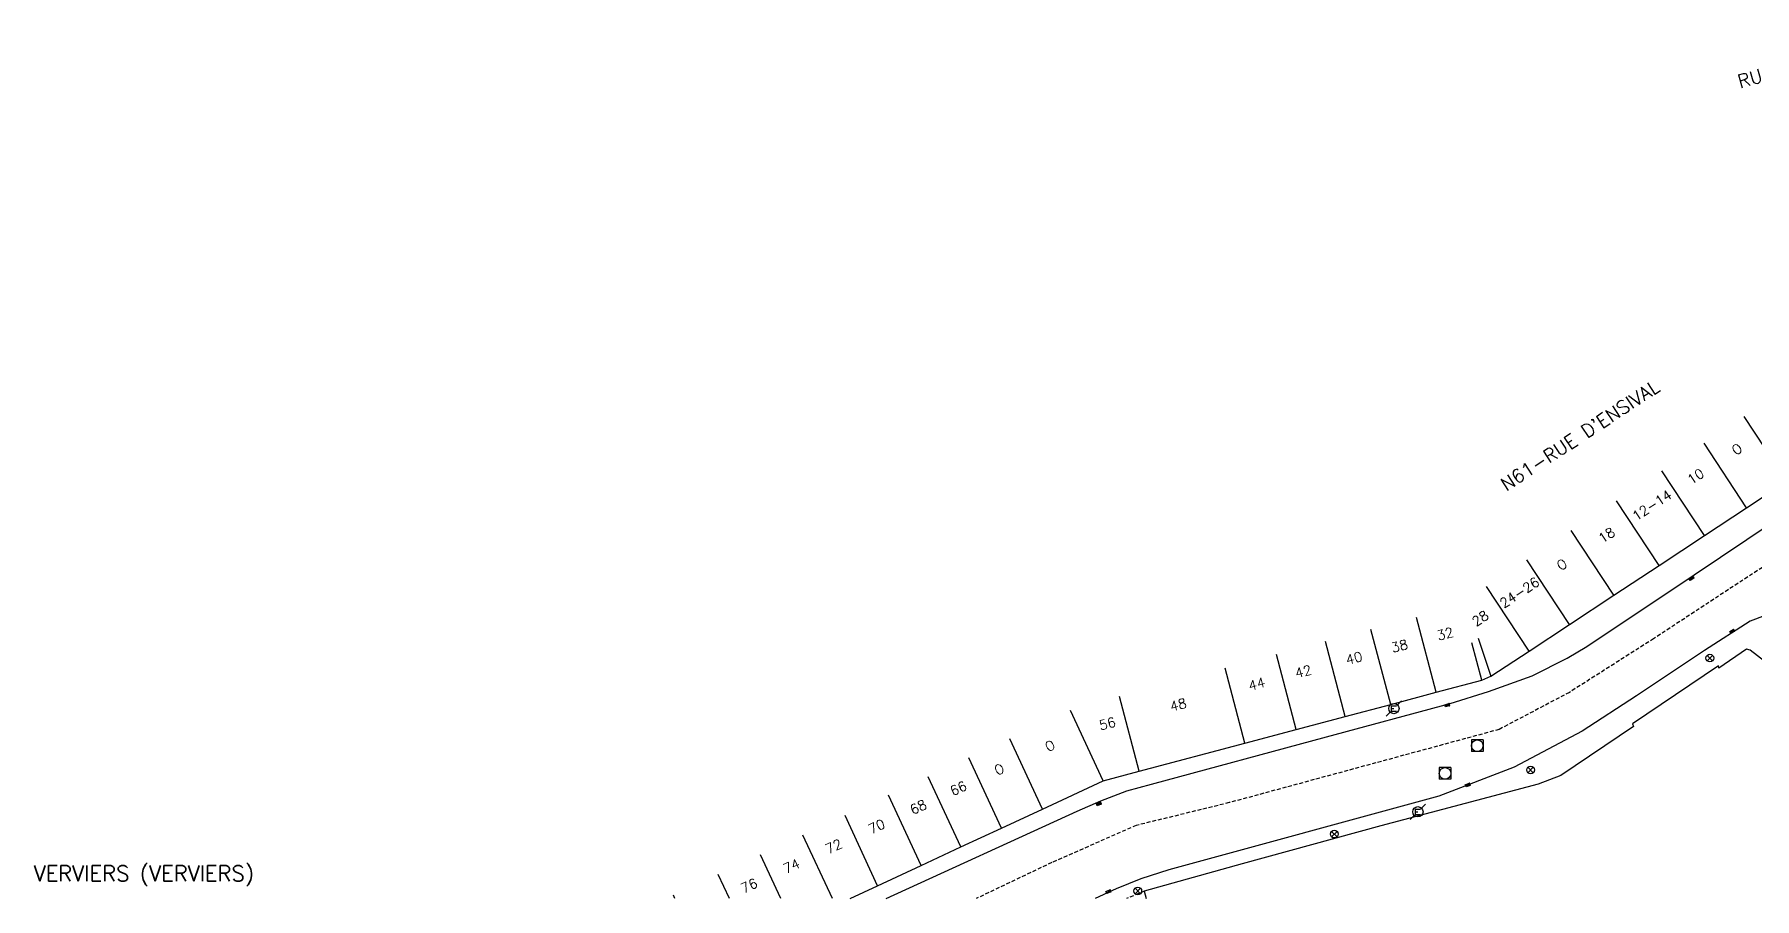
# Model space of a CAD drawing. Header units: millimetres. Extents: x 255000 to 256000, y 143000 to 144000.
# Drawn here: x 255003.8 to 255225.9, y 143000 to 143111.5 of the extents above; entities that cross this region are included whole.
import ezdxf
from ezdxf.enums import TextEntityAlignment as Align

# ---------------------------------------------------------------- set-up
doc = ezdxf.new("R2010")
doc.units = ezdxf.units.MM
doc.linetypes.add('DASHED', pattern=[0.75, 0.5, -0.25])
doc.layers.get('0').update_dxf_attribs({"linetype": 'CONTINUOUS'})
for name, color, linetype in [('W0001', 6, 'DASHED'), ('W0008', 7, 'CONTINUOUS'), ('W0100', 7, 'CONTINUOUS'), ('W0112', 1, 'DASHED'), ('W0400', 7, 'CONTINUOUS'), ('W0420', 7, 'CONTINUOUS'), ('W0469', 7, 'CONTINUOUS'), ('W0471', 7, 'CONTINUOUS'), ('W0980', 7, 'CONTINUOUS'), ('W0989', 7, 'CONTINUOUS'), ('W0991', 7, 'CONTINUOUS'), ('W1102', 7, 'CONTINUOUS')]:
    doc.layers.add(name, color=color, linetype=linetype)
doc.styles.get("Standard").update_dxf_attribs({"font": 'romans.shx', "width": 0.85})

# ---------------------------------------------------------------- blocks, each defined once
blk = doc.blocks.new('T400')
for p, q in [((-0.15, 0.3), (0.15, 0.3)), ((-0.15, -0.25), (-0.15, 0.3)), ((-0.15, 0.15), (0.15, 0.15)), ((-0.15, 0), (0.15, 0)), ((0.15, 0.3), (0.15, -0.25)), ((-0.15, -0.15), (0.15, -0.15)), ((-0.15, -0.25), (-0.15, -0.3)), ((-0.15, -0.3), (0.15, -0.3)), ((0.15, -0.3), (0.15, -0.25))]:
    blk.add_line(p, q)
blk = doc.blocks.new('T471')
for p, q in [((-0.333334, 0.333334), (-0.333334, -0.333334)), ((-0.333334, 0.333334), (0.333334, 0.333334)), ((-0.333334, 0), (0, 0)), ((0.500001, 0.500001), (1.000002, 1.000002)), ((-0.500001, -0.500001), (-1.000002, -1.000002)), ((-0.333334, -0.333334), (0.333334, -0.333334))]:
    blk.add_line(p, q)
blk.add_ellipse((0, 0), major_axis=(0.471405, 0.471405), ratio=1, start_param=5.4977871438, end_param=11.780972451)
blk = doc.blocks.new('T420')
for p, q in [((0.75, 0.75), (-0.75, 0.75)), ((-0.75, 0.75), (-0.75, -0.75)), ((0.75, 0.75), (0.75, -0.75)), ((0.75, -0.75), (-0.75, -0.75))]:
    blk.add_line(p, q)
blk.add_ellipse((0, 0), major_axis=(-0.53, 0.53), ratio=1, start_param=3.926991, end_param=10.210176)
blk = doc.blocks.new('T469')
at = {"color": 0, "linetype": 'Continuous', "flags": 128}
for points in [[(-0.35, 0.35), (0.35, -0.35)], [(-0.35, -0.35), (0.35, 0.35)]]:
    blk.add_lwpolyline(points, dxfattribs=at)
at = {"color": 0, "linetype": 'Continuous'}
blk.add_circle((0, 0), 0.5, dxfattribs=at)

msp = doc.modelspace()

# ---------------------------------------------------------------- linework, layer by layer
at = {"layer": 'W0001'}
for points in [[(255244.33, 143049.95), (255240.24, 143051.14), (255236.35, 143048.92), (255212.9, 143033.54)], [(255212.9, 143033.54), (255202.02, 143026.61), (255192.94, 143021.83), (255158.1, 143012.38), (255146.08, 143009.44), (255135.16, 143004.65), (255125.39, 143000)]]:
    msp.add_lwpolyline(points, dxfattribs=at)
at = {"layer": 'W0008'}
msp.add_line((255190.71, 143028.18), (255191.89, 143028.7), dxfattribs=at)
for points in [[(255113.8, 143000), (255138.45, 143011.28), (255141.5, 143012.63), (255144.88, 143013.89), (255148.07, 143014.78), (255170.64, 143020.87), (255186.64, 143025.18), (255191.59, 143026.71), (255197.23, 143028.76), (255201.72, 143031.04), (255204.26, 143032.55), (255218.15, 143041.8), (255231.72, 143050.91), (255253.65, 143065.5), (255257.51, 143068.17), (255257.71, 143068.27)], [(255259.11, 143012.98), (255232.1, 143035.23), (255230.82, 143036.16), (255229.35, 143036.59), (255227.29, 143036.54), (255225.36, 143035.81), (255219.47, 143032)], [(255219.47, 143032), (255210.68, 143026.18), (255203.65, 143021.61), (255194.89, 143016.97), (255185.17, 143013.23), (255150.27, 143003.72), (255146.68, 143002.55), (255143.5, 143001.26), (255140.79, 143000)]]:
    msp.add_lwpolyline(points, dxfattribs=at)
at = {"layer": 'W0100'}
for points in [[(255190.26, 143033.61), (255191.89, 143028.7), (255196.82, 143031.95), (255202.04, 143035.38), (255207.75, 143039.14), (255213.6, 143042.99), (255219.45, 143046.85), (255224.91, 143050.44), (255230.1, 143053.86), (255235.37, 143057.33), (255240.5, 143060.7), (255237.75, 143064.88)], [(255109.12, 143000), (255112.68, 143001.66), (255118.31, 143004.27), (255123.44, 143006.66), (255128.7, 143009.1), (255133.98, 143011.56), (255141.81, 143015.2), (255146.48, 143016.44), (255160.12, 143020.06), (255166.75, 143021.82), (255173.07, 143023.5), (255178.94, 143025.06), (255184.82, 143026.62), (255190.71, 143028.18), (255189.43, 143033.02)], [(255229.17, 143029.12), (255225.38, 143032.05), (255224.88, 143032.2), (255221.34, 143029.76), (255221.27, 143030.05), (255210.16, 143022.55), (255210.29, 143022.23), (255200.9, 143015.9), (255197.99, 143014.77), (255177.68, 143009.39), (255159.74, 143004.49), (255147.1, 143000.95), (255147.37, 143000)]]:
    msp.add_lwpolyline(points, dxfattribs=at)
at = {"layer": 'W0112'}
msp.add_line((255147.1, 143000.95), (255144.83, 143000), dxfattribs=at)
at = {"layer": 'W1102'}
for p, q in [((255230.1, 143053.86), (255224.61, 143062.21)), ((255224.91, 143050.44), (255219.42, 143058.79)), ((255219.45, 143046.85), (255213.95, 143055.2)), ((255213.6, 143042.99), (255208.1, 143051.34)), ((255207.75, 143039.14), (255202.25, 143047.49)), ((255202.04, 143035.38), (255196.54, 143043.73)), ((255196.82, 143031.95), (255191.32, 143040.3)), ((255184.82, 143026.62), (255182.26, 143036.29)), ((255173.07, 143023.5), (255170.51, 143033.17)), ((255178.94, 143025.06), (255176.38, 143034.72)), ((255166.75, 143021.82), (255164.18, 143031.49)), ((255160.12, 143020.06), (255157.55, 143029.72)), ((255141.81, 143015.2), (255137.59, 143024.27)), ((255146.48, 143016.44), (255143.91, 143026.1)), ((255133.98, 143011.56), (255129.76, 143020.62)), ((255128.7, 143009.1), (255124.48, 143018.17)), ((255123.44, 143006.66), (255119.22, 143015.72)), ((255118.31, 143004.27), (255114.1, 143013.34)), ((255112.68, 143001.66), (255108.47, 143010.72)), ((255106.84, 143000), (255103.03, 143008.2)), ((255100.18, 143000), (255097.55, 143005.65)), ((255093.54, 143000), (255092.09, 143003.11)), ((255086.49, 143000), (255086.3, 143000.42))]:
    msp.add_line(p, q, dxfattribs=at)

# ---------------------------------------------------------------- block references
at = {"layer": 'W0400'}
for p, rotation in [((255217.79, 143041.35), 123.895398425605), ((255223.06, 143034.49), 122.4961089144193), ((255186.25, 143024.95), 105.1987302829843), ((255188.9, 143014.66), 110.211743882566), ((255141.27, 143012.22), 113.6684009015431), ((255142.5, 143000.9), 115.0472649459752)]:
    msp.add_blockref('T400', p, dxfattribs=dict(at, rotation=rotation))
at = {"layer": 'W0420'}
for p in [(255190.12, 143019.73), (255185.96, 143016.16)]:
    msp.add_blockref('T420', p, dxfattribs=at)
at = {"layer": 'W0469'}
for p in [(255220.16, 143031.04), (255197.01, 143016.6), (255171.66, 143008.32), (255146.28, 143000.98)]:
    msp.add_blockref('T469', p, dxfattribs=at)
at = {"layer": 'W0471'}
for p in [(255179.35, 143024.53), (255182.45, 143011.2)]:
    msp.add_blockref('T471', p, dxfattribs=at)

# ---------------------------------------------------------------- texts
at = {"layer": 'W0980'}
msp.add_text('VERVIERS (VERVIERS)', height=2, dxfattribs=at).set_placement((255017.93, 143003.11), align=Align.MIDDLE)
at = {"layer": 'W0989'}
for s, rotation, p in [('RUE AUX LAINES', 16.4305, (255233.09, 143108.13)), ("N61-RUE D'ENSIVAL", 33.2702, (255203.38, 143059.79))]:
    msp.add_text(s, height=1.75, rotation=rotation, dxfattribs=at).set_placement(p, align=Align.MIDDLE)
at = {"layer": 'W0991'}
for s, rotation, p in [('O', 33.3525, (255223.66, 143058)), ('10', 33.3644, (255218.33, 143054.49)), ('12-14', 33.3615, (255212.68, 143050.76)), ('18', 33.3607, (255206.83, 143046.91)), ('O', 33.3554, (255201.05, 143043.11)), ('24-26', 33.3621, (255195.58, 143039.51)), ('28', 33.3644, (255190.51, 143036.17)), ('38', 14.8768, (255180.08, 143032.6)), ('32', 14.8684, (255185.97, 143034.17)), ('40', 14.8694, (255174.21, 143031.04)), ('44', 14.8787, (255161.64, 143027.7)), ('42', 14.8688, (255167.65, 143029.3)), ('48', 14.8713, (255151.5, 143025.01)), ('56', 14.8703, (255142.35, 143022.58)), ('O', 24.9387, (255134.94, 143019.72)), ('O', 24.9242, (255128.39, 143016.68)), ('66', 24.9387, (255123.11, 143014.23)), ('68', 24.9366, (255117.93, 143011.81)), ('70', 24.9388, (255112.55, 143009.31)), ('72', 24.9286, (255107.01, 143006.74)), ('74', 24.9349, (255101.56, 143004.2)), ('76', 24.9399, (255096.09, 143001.66))]:
    msp.add_text(s, height=1.25, rotation=rotation, dxfattribs=at).set_placement(p, align=Align.MIDDLE)

doc.saveas('drawing.dxf')
